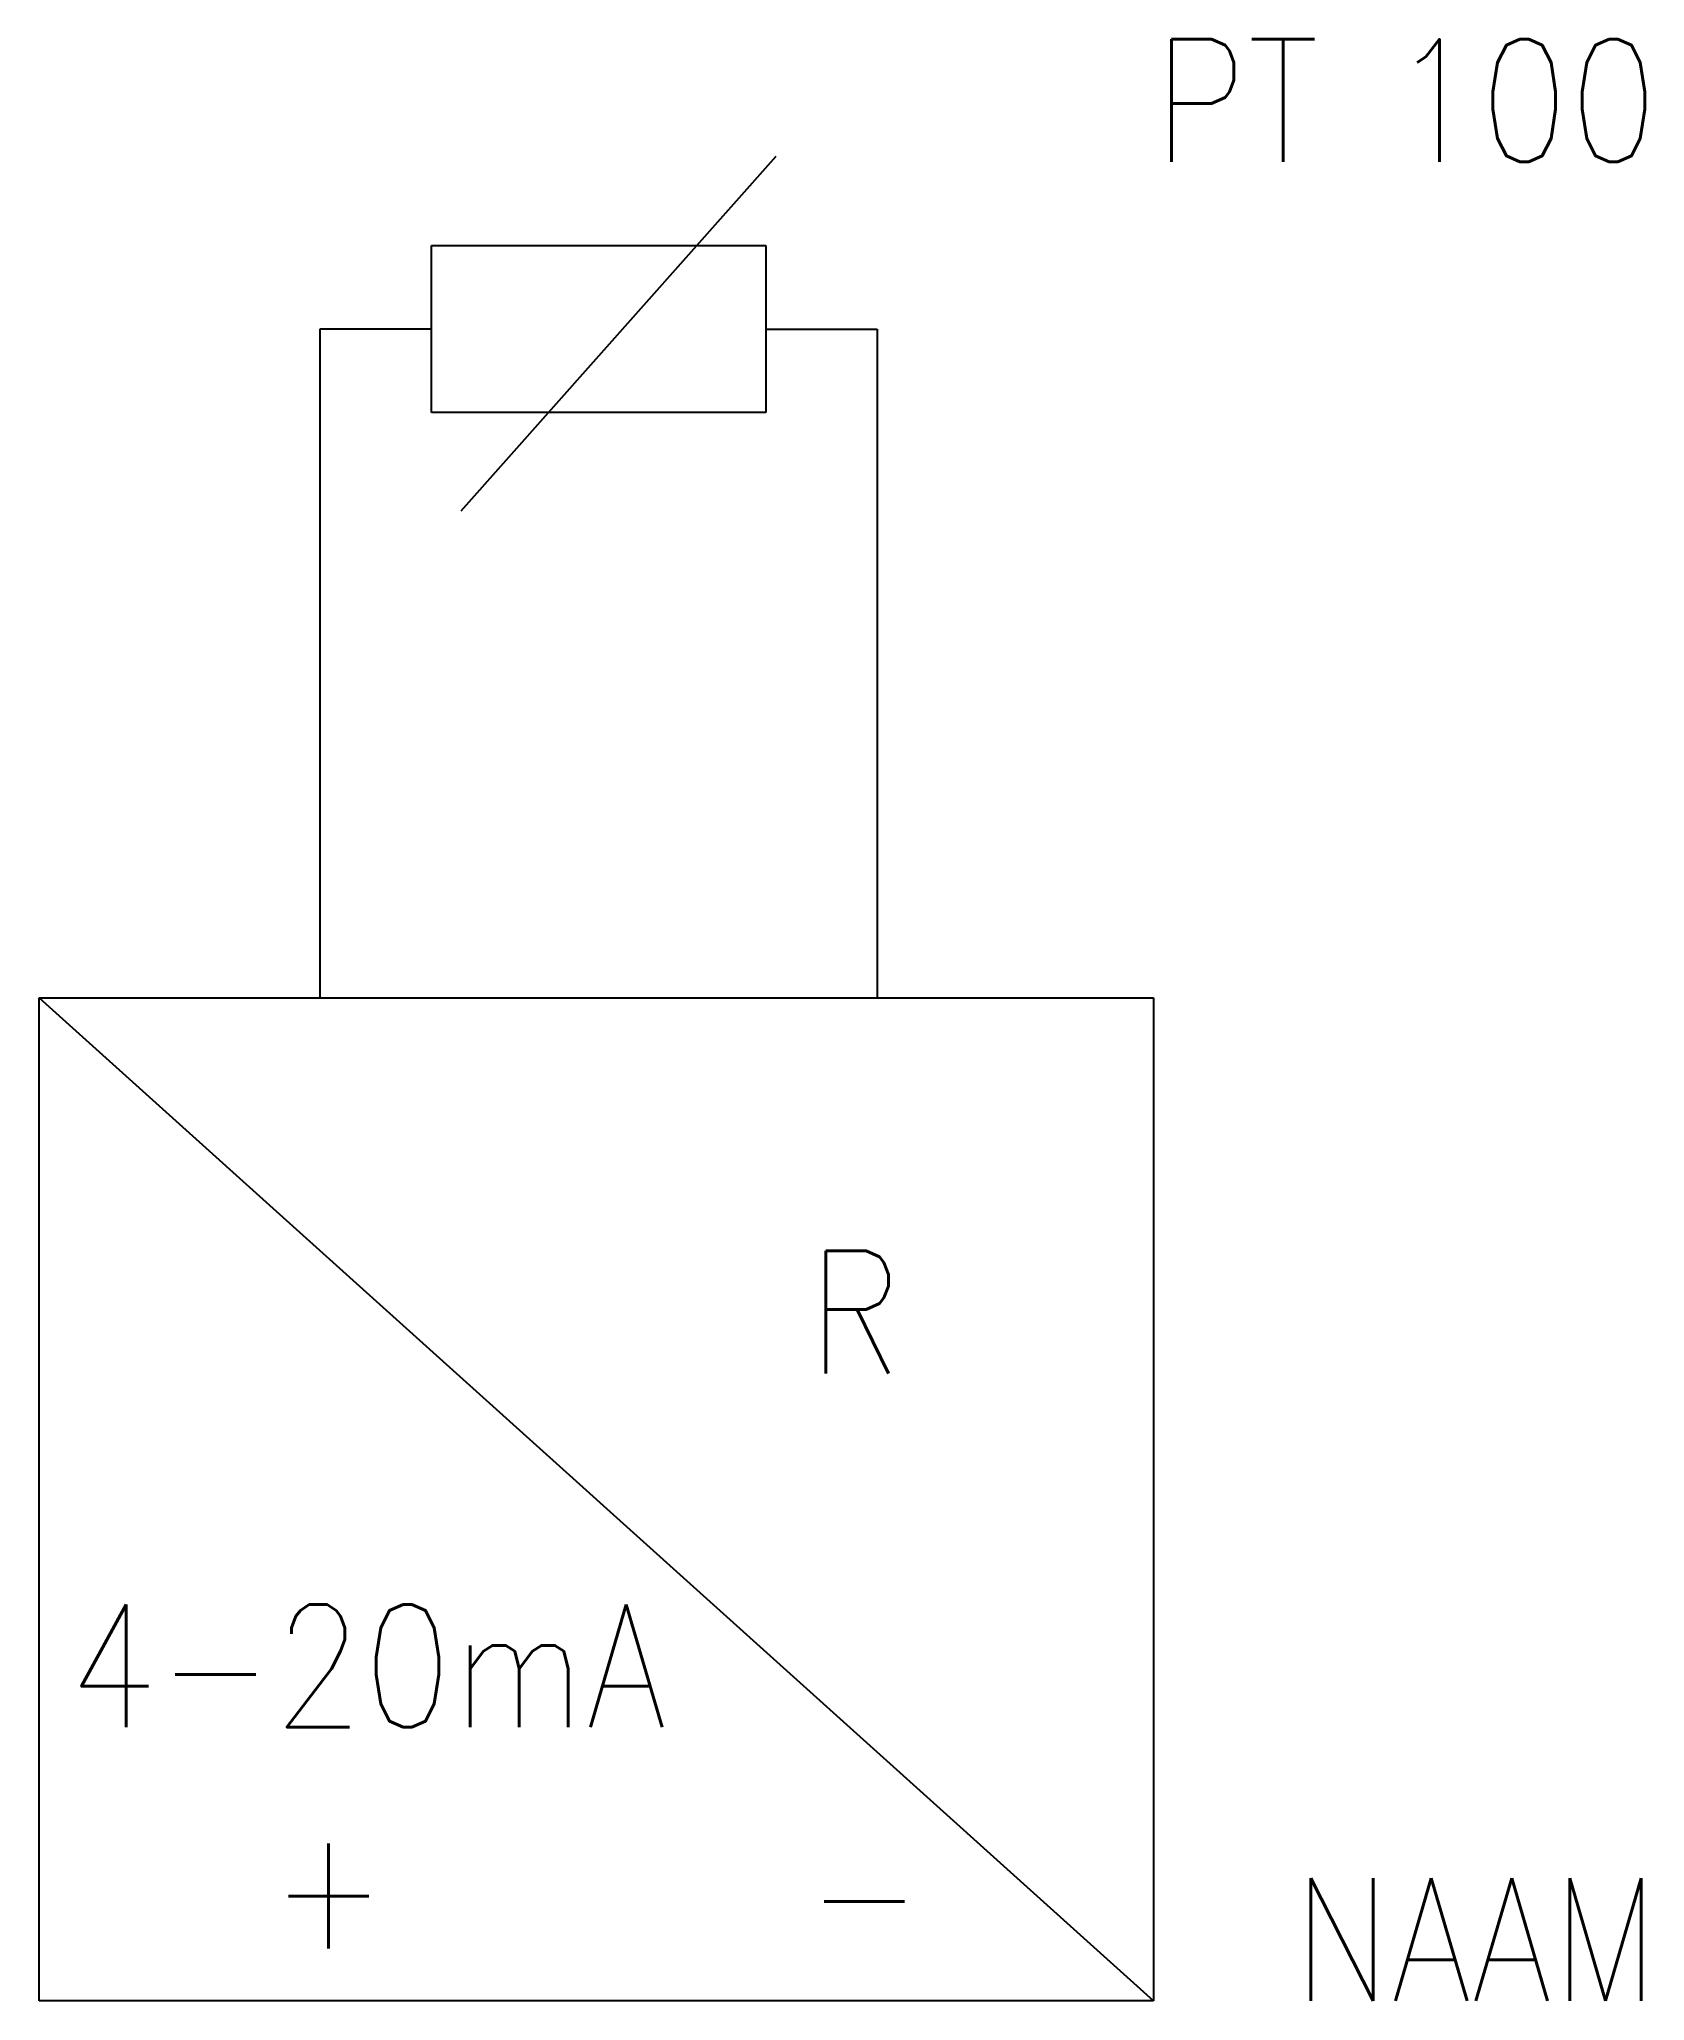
# Model space of a CAD drawing. Extents: x 32.5 to 61.3, y 177 to 212.2.
import ezdxf
from ezdxf.enums import TextEntityAlignment as Align

# ---------------------------------------------------------------- set-up
doc = ezdxf.new("R2010")
doc.units = 0
doc.header["$LTSCALE"] = 6
doc.linetypes.add('DASHED', pattern=[0])
doc.layers.add('1', color=7, linetype='CONTINUOUS')
doc.layers.add('12', color=2, linetype='DASHED')
doc.styles.get("Standard").update_dxf_attribs({"font": 'simplex', "width": 0.85})

msp = doc.modelspace()

# ---------------------------------------------------------------- linework, layer by layer
at = {"layer": '1', "color": 0}
for p, q in [((40.072, 203.737), (45.727, 210.101)), ((39.538, 208.5), (45.538, 208.5)), ((39.538, 205.5), (39.538, 208.5)), ((45.538, 208.5), (45.538, 205.5)), ((39.538, 207), (37.538, 207)), ((37.538, 207), (37.538, 195)), ((45.538, 207), (47.538, 207)), ((47.538, 207), (47.538, 195)), ((45.538, 205.5), (39.538, 205.5)), ((32.5, 195), (52.5, 177)), ((32.5, 195), (52.5, 195)), ((32.5, 177), (32.5, 195)), ((52.5, 195), (52.5, 177)), ((52.5, 177), (32.5, 177))]:
    msp.add_line(p, q, dxfattribs=at)

# ---------------------------------------------------------------- texts
at = {"layer": '1', "color": 0, "width": 0.85}
for s, p in [('PT 100', (52.5, 210)), ('R', (46.297, 188.255)), ('4-20mA', (33.019, 181.91))]:
    msp.add_text(s, height=2.2, dxfattribs=at).set_placement(p)
for s, p in [('+', (37.693, 179.036)), ('-', (47.307, 178.936))]:
    msp.add_text(s, height=2.2, dxfattribs=at).set_placement(p, align=Align.MIDDLE)
at = {"layer": '12', "color": 0, "width": 0.85}
msp.add_attdef('NAAM', (55, 177), '', height=2.2, dxfattribs=at)

doc.saveas('drawing.dxf')
